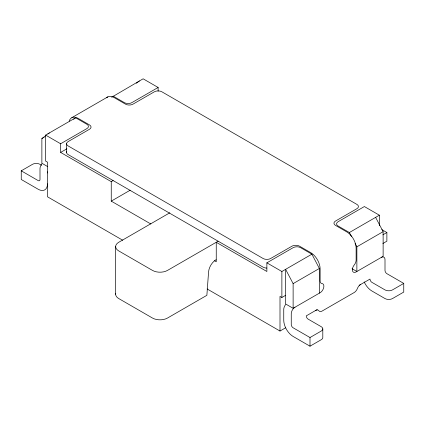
<?xml version="1.0" encoding="UTF-8"?>
<svg xmlns="http://www.w3.org/2000/svg" width="425" height="425" viewBox="0 0 425 425"><rect width="100%" height="100%" fill="white"/><g stroke="black" fill="none" stroke-linecap="round" stroke-linejoin="round"><path stroke-width="0.64" d="M47.77 166.648L41.873 163.248L41.873 138.566L45.873 135.559M47.876 134.061L49.374 132.935M73.626 119.282L75.623 117.778L86.875 124.275A5.302 3.06 0 0 1 86.875 128.605L60.626 143.762L45.624 135.097L45.624 161.08L47.499 162.164L47.499 196.802L122.703 240.221M111.626 97.256L143.124 78.806L158.127 87.47L158.127 91.178M136.377 83.226L139.373 80.973M71.868 117.64L107.865 96.858M45.624 135.097L75.623 117.778M41.873 138.566L44.157 137.243M158.127 87.47L131.877 102.622A5.302 3.06 0 0 1 124.376 102.622L113.124 96.13M47.499 183.812A13.26 7.655 60 0 1 38.123 189.226L21.25 179.483L21.25 170.823L32.502 164.326A5.302 3.06 0 0 1 39.998 164.326L41.714 165.314M60.626 143.762L60.626 152.421L66.9 148.798M60.626 152.421L111.249 181.65L113.124 180.567M111.249 181.65L111.249 201.131L130.156 190.219M169.777 212.808L118.75 242.271A10.609 6.125 0 0 0 118.75 250.931L152.501 270.417A10.609 6.125 0 0 0 167.498 270.417L218.126 241.188M214.529 260.759L216.251 261.752L216.251 242.271L266.873 271.495L266.873 262.836L293.123 247.679A5.302 3.06 0 0 1 300.624 247.679L311.876 254.177L319.377 268.467L319.377 293.149M266.873 262.836L281.876 271.495L311.876 254.177M379.376 215.204L364.374 206.545L338.125 221.701A5.302 3.06 0 0 0 338.125 226.031L349.377 232.528L379.376 215.204L379.376 225.601M293.123 283.624L285.627 269.333L285.627 303.971L293.123 308.306L293.123 283.624L319.377 268.467M352.054 268.712L356.873 271.495L356.873 246.813L383.127 231.662L375.626 217.372M382.872 234.839L386.877 232.528L386.877 241.188L382.872 243.498M285.733 327.723L280.001 331.038L280.001 296.395L281.876 297.479L285.627 295.311M293.123 308.306L320.126 292.713A5.302 3.06 -60 0 0 323.749 287.412A5.302 3.06 -60 0 0 322.001 283.555A5.302 3.06 -60 0 1 320.126 280.882L320.126 268.898A13.26 7.655 60 0 0 310.749 252.663L299.498 246.165A5.302 3.06 0 0 0 292.002 246.165L270.624 258.506A5.302 3.06 0 0 1 263.123 258.506L68.127 145.924A5.302 3.06 0 0 1 68.127 141.594L89.5 129.253A5.302 3.06 0 0 0 89.5 124.923L78.248 118.426A13.26 7.655 60 0 0 69.222 121.114M317.278 309.512L306.25 315.881A2.651 1.53 60 0 0 308.125 319.127L321.252 326.708A5.302 3.06 0 0 1 321.252 331.038L310 337.53L293.123 327.787A2.651 1.53 60 0 1 291.252 324.541L291.252 313.714A5.302 3.06 -60 0 1 294.998 307.222M359.146 285.34L370 279.076A2.651 1.53 60 0 0 371.875 282.322L385.002 289.903A5.302 3.06 0 0 0 392.498 289.903L403.75 283.406L403.75 292.065L392.498 298.562A5.302 3.06 0 0 1 385.002 298.562L371.875 290.982A13.26 7.655 60 0 1 364.193 281.929M285.627 304.555A5.302 3.06 -60 0 0 283.751 309.384L283.751 320.211A13.26 7.655 60 0 0 293.123 336.451L310 346.194L321.252 339.697A5.302 3.06 0 0 0 322.803 337.53L322.803 328.87M381.873 229.638L386.877 232.528M403.75 283.406L386.877 273.663A2.651 1.53 60 0 1 385.002 270.417L385.002 259.59A5.302 3.06 -60 0 0 381.252 257.423M111.249 201.131L150.838 223.991M21.25 170.823L38.123 180.567A2.651 1.53 60 0 0 39.998 179.483L39.998 168.656A5.302 3.06 -60 0 1 41.873 163.827M207.092 288.942L280.001 331.038M349.377 232.528L351.475 236.528M355.077 243.387L356.873 246.813M383.127 231.662L383.127 256.344L356.123 271.931A5.302 3.06 -60 0 1 352.5 270.81A5.302 3.06 -60 0 1 354.248 264.934A5.302 3.06 -60 0 0 356.123 260.1L356.123 248.115A13.26 7.655 60 0 0 346.752 231.88L335.5 225.383A5.302 3.06 0 0 1 335.5 221.053L356.873 208.712A5.302 3.06 0 0 0 356.873 204.383L161.877 91.8A5.302 3.06 0 0 0 154.376 91.8L132.998 104.141A5.302 3.06 0 0 1 125.502 104.141L114.251 97.644A13.26 7.655 60 0 0 106.595 97.798M310 337.53L310 346.194M281.876 271.495L281.876 297.479M115.642 246.601L115.642 294.233M66.571 143.762L66.571 152.421M115.733 293.431A10.609 6.125 0 0 0 118.75 298.562L152.501 318.049A10.609 6.125 0 0 0 167.498 318.049L206.874 295.311L208.574 271.926A10.609 6.125 -60 0 1 216.043 259.707M360.628 284.484A5.302 3.06 -60 0 0 357.382 288.527A5.302 3.06 -60 0 1 354.131 292.565L322.118 311.052A5.302 3.06 -60 0 1 318.867 310.76A5.302 3.06 -60 0 0 315.621 310.473M266.873 268.063A5.302 3.06 0 0 1 263.123 267.166L68.127 154.583A5.302 3.06 0 0 1 66.752 151.629M47.499 172.986A5.302 3.06 -60 0 1 47.627 171.796"/></g></svg>
